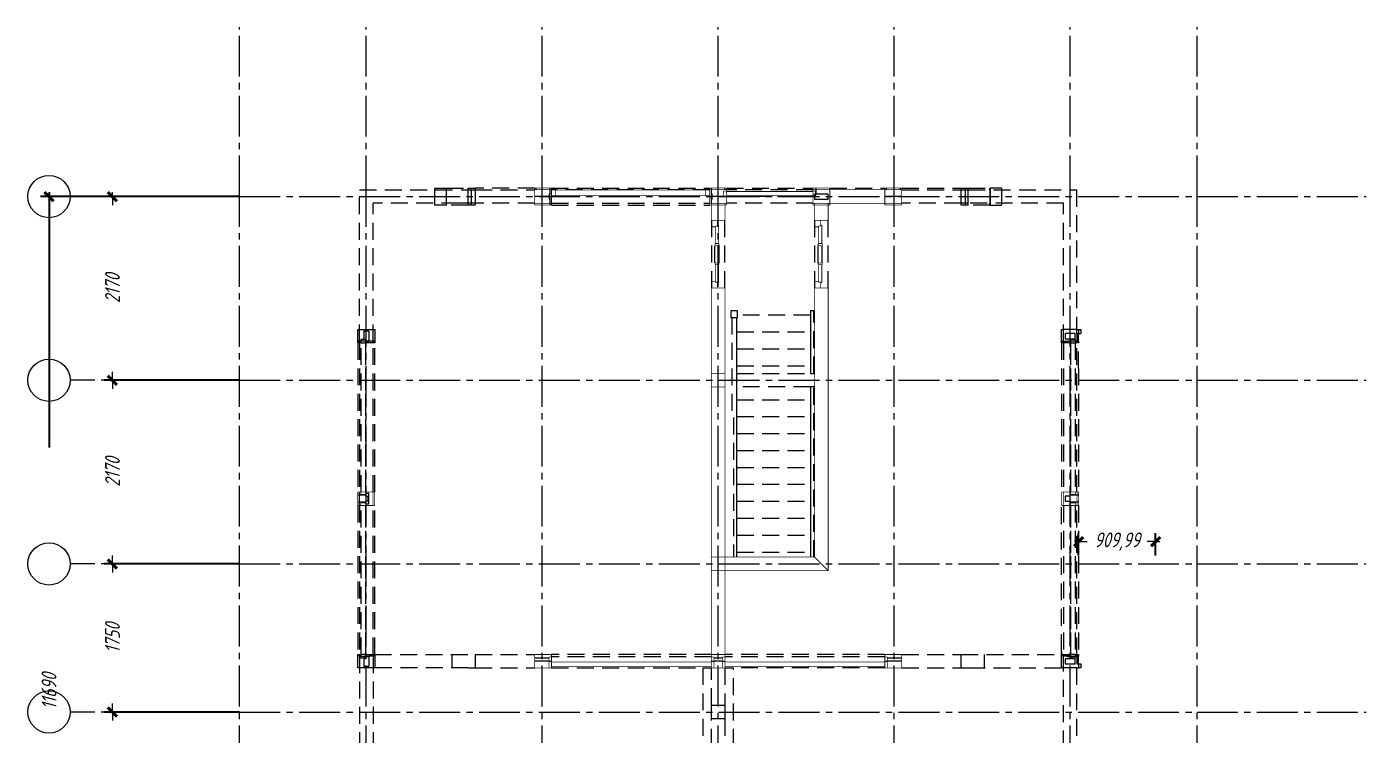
# Model space of a CAD drawing. Header units: millimetres. Extents: x 0 to 5040, y 0 to 770.
# Drawn here: x 3089.9 to 3406.6, y 602.6 to 769.7 of the extents above; entities that cross this region are included whole.
import ezdxf

# ---------------------------------------------------------------- set-up
doc = ezdxf.new("R2010")
doc.units = ezdxf.units.MM
for name, pattern in [('K5LT_AXLED', [14.165, 9.665, -1.5, 1.5, -1.5]), ('K5LT_BASIC', [0]), ('K5LT_DASHED', [6, 4, -2]), ('K5LT_THIN', [0])]:
    doc.linetypes.add(name, pattern=pattern)
doc.layers.add('Системный слой', color=7, linetype='Continuous')
doc.styles.add('KDIMTEXTSTYLE', font='GOST_AU.SHX', dxfattribs={"width": 0.96, "oblique": 15, "height": 5})
doc.styles.add('KTEXTSTYLE', font='GOST_AU.SHX', dxfattribs={"width": 0.96, "height": 5})
doc.dimstyles.new('KDIMSTYLE (0.02)', dxfattribs={"dimtxt": 5, "dimasz": 1, "dimexe": 2, "dimexo": 0, "dimgap": 1, "dimtad": 1, "dimlfac": 50, "dimtxsty": 'KDIMTEXTSTYLE', "dimsah": 1, "dimcen": 0, "dimdle": 1, "dimadec": 0, "dimazin": 0, "dimtfac": 0.667, "dimtmove": 0, "dimatfit": 3, "dimfxl": 0, "dimtvp": 1, "dimtolj": 1, "dimtzin": 0, "dimarcsym": 0})

# ---------------------------------------------------------------- blocks, each defined once
blk = doc.blocks.new('U35')
at = {"layer": 'Системный слой', "color": 30, "linetype": 'K5LT_AXLED', "lineweight": 18}
for p, q in [((3120.18, 607.83), (3100.18, 607.83)), ((3140.18, 607.83), (3120.18, 607.83)), ((3140.18, 607.83), (3366.58, 607.83)), ((3366.58, 607.83), (3406.58, 607.83))]:
    blk.add_line(p, q, dxfattribs=at)
at = {"layer": 'Системный слой', "color": 7, "linetype": 'K5LT_THIN', "lineweight": 18}
blk.add_arc((3095.18, 607.83), 5, 0, 360, dxfattribs=at)
blk = doc.blocks.new('U36')
at = {"layer": 'Системный слой', "color": 30, "linetype": 'K5LT_AXLED', "lineweight": 18}
for p, q in [((3120.18, 642.83), (3100.18, 642.83)), ((3140.18, 642.83), (3120.18, 642.83)), ((3140.18, 642.83), (3366.58, 642.83)), ((3366.58, 642.83), (3406.58, 642.83))]:
    blk.add_line(p, q, dxfattribs=at)
at = {"layer": 'Системный слой', "color": 7, "linetype": 'K5LT_THIN', "lineweight": 18}
blk.add_arc((3095.18, 642.83), 5, 0, 360, dxfattribs=at)
blk = doc.blocks.new('U37')
at = {"layer": 'Системный слой', "color": 30, "linetype": 'K5LT_AXLED', "lineweight": 18}
for p, q in [((3120.18, 686.23), (3100.18, 686.23)), ((3140.18, 686.23), (3120.18, 686.23)), ((3140.18, 686.23), (3366.58, 686.23)), ((3366.58, 686.23), (3406.58, 686.23))]:
    blk.add_line(p, q, dxfattribs=at)
at = {"layer": 'Системный слой', "color": 7, "linetype": 'K5LT_THIN', "lineweight": 18}
blk.add_arc((3095.18, 686.23), 5, 0, 360, dxfattribs=at)
blk = doc.blocks.new('U38')
at = {"layer": 'Системный слой', "color": 30, "linetype": 'K5LT_AXLED', "lineweight": 18}
for p, q in [((3120.18, 729.63), (3100.18, 729.63)), ((3140.18, 729.63), (3120.18, 729.63)), ((3140.18, 729.63), (3366.58, 729.63)), ((3366.58, 729.63), (3406.58, 729.63))]:
    blk.add_line(p, q, dxfattribs=at)
at = {"layer": 'Системный слой', "color": 7, "linetype": 'K5LT_THIN', "lineweight": 18}
blk.add_arc((3095.18, 729.63), 5, 0, 360, dxfattribs=at)
blk = doc.blocks.new('U39')
at = {"layer": 'Системный слой', "color": 30, "linetype": 'K5LT_AXLED', "lineweight": 18}
for p, q in [((3140.18, 729.63), (3140.18, 769.63)), ((3140.18, 495.83), (3140.18, 729.63))]:
    blk.add_line(p, q, dxfattribs=at)
blk = doc.blocks.new('U40')
at = {"layer": 'Системный слой', "color": 30, "linetype": 'K5LT_AXLED', "lineweight": 18}
for p, q in [((3170.18, 729.63), (3170.18, 769.63)), ((3170.18, 495.83), (3170.18, 729.63))]:
    blk.add_line(p, q, dxfattribs=at)
blk = doc.blocks.new('U41')
at = {"layer": 'Системный слой', "color": 30, "linetype": 'K5LT_AXLED', "lineweight": 18}
for p, q in [((3211.78, 729.63), (3211.78, 769.63)), ((3211.78, 495.83), (3211.78, 729.63))]:
    blk.add_line(p, q, dxfattribs=at)
blk = doc.blocks.new('U42')
at = {"layer": 'Системный слой', "color": 30, "linetype": 'K5LT_AXLED', "lineweight": 18}
for p, q in [((3253.38, 729.63), (3253.38, 769.63)), ((3253.38, 495.83), (3253.38, 729.63))]:
    blk.add_line(p, q, dxfattribs=at)
blk = doc.blocks.new('U43')
at = {"layer": 'Системный слой', "color": 30, "linetype": 'K5LT_AXLED', "lineweight": 18}
for p, q in [((3294.98, 729.63), (3294.98, 769.63)), ((3294.98, 495.83), (3294.98, 729.63))]:
    blk.add_line(p, q, dxfattribs=at)
blk = doc.blocks.new('U44')
at = {"layer": 'Системный слой', "color": 30, "linetype": 'K5LT_AXLED', "lineweight": 18}
for p, q in [((3336.58, 729.63), (3336.58, 769.63)), ((3336.58, 495.83), (3336.58, 729.63))]:
    blk.add_line(p, q, dxfattribs=at)
blk = doc.blocks.new('U45')
at = {"layer": 'Системный слой', "color": 30, "linetype": 'K5LT_AXLED', "lineweight": 18}
for p, q in [((3366.58, 729.63), (3366.58, 769.63)), ((3366.58, 495.83), (3366.58, 729.63))]:
    blk.add_line(p, q, dxfattribs=at)
blk = doc.blocks.new('U31')
at = {"layer": 'Системный слой'}
for name in ['U39', 'U40', 'U41', 'U42', 'U43', 'U44', 'U45', 'U38', 'U37', 'U36', 'U35']:
    blk.add_blockref(name, (0, 0), dxfattribs=at)
blk = doc.blocks.new('U47')
at = {"layer": 'Системный слой', "color": 7, "linetype": 'K5LT_DASHED', "lineweight": 18}
for p, q in [((3186.39, 731.63), (3189.11, 731.63)), ((3186.39, 727.63), (3186.39, 731.63)), ((3189.11, 731.63), (3189.13, 731.63)), ((3189.11, 731.23), (3189.11, 731.63)), ((3189.13, 731.63), (3194.26, 731.63)), ((3189.13, 731.23), (3189.13, 731.63)), ((3194.26, 731.63), (3194.94, 731.63)), ((3194.26, 731.23), (3194.26, 731.63)), ((3194.94, 731.63), (3195.95, 731.63)), ((3194.94, 731.63), (3194.94, 731.23)), ((3209.98, 731.63), (3195.95, 731.63)), ((3195.95, 731.63), (3195.95, 731.23)), ((3210.38, 731.23), (3210.38, 731.63)), ((3213.58, 731.63), (3213.58, 731.23)), ((3213.98, 731.63), (3251.38, 731.63)), ((3251.78, 731.23), (3251.78, 731.63)), ((3254.98, 731.63), (3254.98, 731.23)), ((3255.38, 731.63), (3275.78, 731.63)), ((3276.58, 731.23), (3276.58, 731.63)), ((3279.78, 731.63), (3292.78, 731.63)), ((3293.18, 731.23), (3293.18, 731.63)), ((3296.38, 731.63), (3296.38, 731.23)), ((3296.78, 731.63), (3310.81, 731.63)), ((3310.81, 731.63), (3311.82, 731.63)), ((3310.81, 731.23), (3310.81, 731.63)), ((3311.82, 731.63), (3312.5, 731.63)), ((3311.82, 731.23), (3311.82, 731.63)), ((3312.5, 731.63), (3317.63, 731.63)), ((3312.5, 731.23), (3312.5, 731.63)), ((3317.63, 731.23), (3317.63, 731.63)), ((3317.63, 731.63), (3317.65, 731.63)), ((3320.37, 731.63), (3317.65, 731.63)), ((3317.65, 731.63), (3317.65, 731.23)), ((3320.37, 731.63), (3320.37, 727.63)), ((3168.58, 731.23), (3194.26, 731.23)), ((3168.58, 695.43), (3168.58, 731.23)), ((3189.11, 731.23), (3189.13, 731.23)), ((3189.11, 728.03), (3189.11, 731.23)), ((3189.13, 728.03), (3189.13, 731.23)), ((3194.26, 731.23), (3194.94, 731.23)), ((3194.26, 728.03), (3194.26, 731.23)), ((3194.94, 731.23), (3195.95, 731.23)), ((3194.94, 731.23), (3194.94, 728.03)), ((3195.95, 731.23), (3195.95, 728.03)), ((3195.95, 731.23), (3209.98, 731.23)), ((3213.44, 729.63), (3209.98, 729.63)), ((3213.58, 730.23), (3213.44, 730.23)), ((3213.44, 730.23), (3213.44, 729.63)), ((3213.44, 729.63), (3213.44, 729.03)), ((3213.44, 729.03), (3213.58, 729.03)), ((3213.58, 731.23), (3213.58, 730.23)), ((3213.58, 729.03), (3213.58, 730.23)), ((3213.58, 729.03), (3213.58, 728.03)), ((3251.38, 731.23), (3213.98, 731.23)), ((3251.78, 730.23), (3251.78, 731.23)), ((3251.92, 730.23), (3251.78, 730.23)), ((3251.78, 729.03), (3251.78, 730.23)), ((3251.78, 729.03), (3251.92, 729.03)), ((3251.78, 728.03), (3251.78, 729.03)), ((3251.92, 729.63), (3251.92, 730.23)), ((3255.38, 729.63), (3251.92, 729.63)), ((3251.92, 729.03), (3251.92, 729.63)), ((3275.78, 731.23), (3255.38, 731.23)), ((3255.38, 729.73), (3275.78, 729.73)), ((3276.18, 729.73), (3276.18, 730.23)), ((3276.38, 730.23), (3276.18, 730.23)), ((3276.18, 729.73), (3276.18, 729.03)), ((3276.18, 729.03), (3279.38, 729.03)), ((3276.38, 730.23), (3276.58, 730.23)), ((3276.58, 730.23), (3276.58, 731.23)), ((3279.38, 730.23), (3276.58, 730.23)), ((3279.38, 729.03), (3279.38, 730.23)), ((3296.78, 729.63), (3292.78, 729.63)), ((3296.78, 731.23), (3310.81, 731.23)), ((3310.81, 728.03), (3310.81, 731.23)), ((3310.81, 731.23), (3311.82, 731.23)), ((3311.82, 731.23), (3312.5, 731.23)), ((3311.82, 728.03), (3311.82, 731.23)), ((3312.5, 731.23), (3338.18, 731.23)), ((3312.5, 728.03), (3312.5, 731.23)), ((3317.65, 731.23), (3317.63, 731.23)), ((3317.63, 731.23), (3317.63, 728.03)), ((3317.65, 731.23), (3317.65, 728.03)), ((3338.18, 697.23), (3338.18, 731.23)), ((3171.78, 695.43), (3171.78, 728.03)), ((3209.98, 728.03), (3171.78, 728.03)), ((3189.11, 727.63), (3186.39, 727.63)), ((3189.13, 728.03), (3189.11, 728.03)), ((3189.11, 727.63), (3189.11, 728.03)), ((3189.13, 727.63), (3189.11, 727.63)), ((3194.26, 728.03), (3189.13, 728.03)), ((3189.13, 727.63), (3189.13, 728.03)), ((3194.26, 727.63), (3189.13, 727.63)), ((3194.94, 728.03), (3194.26, 728.03)), ((3194.26, 727.63), (3194.26, 728.03)), ((3194.94, 727.63), (3194.26, 727.63)), ((3195.95, 728.03), (3194.94, 728.03)), ((3194.94, 728.03), (3194.94, 727.63)), ((3195.95, 727.63), (3194.94, 727.63)), ((3195.95, 728.03), (3195.95, 727.63)), ((3213.58, 728.03), (3213.58, 727.63)), ((3213.98, 728.03), (3251.38, 728.03)), ((3213.98, 727.63), (3251.38, 727.63)), ((3275.78, 728.03), (3255.38, 728.03)), ((3310.81, 728.03), (3296.78, 728.03)), ((3310.81, 727.63), (3310.81, 728.03)), ((3311.82, 728.03), (3310.81, 728.03)), ((3311.82, 727.63), (3310.81, 727.63)), ((3312.5, 728.03), (3311.82, 728.03)), ((3311.82, 727.63), (3311.82, 728.03)), ((3312.5, 727.63), (3311.82, 727.63)), ((3334.98, 728.03), (3312.5, 728.03)), ((3312.5, 727.63), (3312.5, 728.03)), ((3317.63, 727.63), (3312.5, 727.63)), ((3317.63, 728.03), (3317.65, 728.03)), ((3317.63, 727.63), (3317.63, 728.03)), ((3317.65, 727.63), (3317.63, 727.63)), ((3317.65, 728.03), (3317.65, 727.63)), ((3317.65, 727.63), (3320.37, 727.63)), ((3334.98, 695.43), (3334.98, 728.03)), ((3251.78, 724.03), (3251.78, 708.03)), ((3254.98, 708.03), (3254.98, 724.03)), ((3276.18, 724.03), (3276.18, 708.03)), ((3279.38, 708.03), (3279.38, 724.03)), ((3252.62, 713.93), (3252.62, 718.13)), ((3253.58, 713.93), (3253.58, 718.13)), ((3277.02, 713.93), (3277.02, 718.13)), ((3277.98, 713.93), (3277.98, 718.13)), ((3257.98, 702.63), (3256.38, 702.63)), ((3256.38, 702.63), (3256.38, 701.03)), ((3256.38, 701.03), (3256.58, 701.03)), ((3256.58, 701.03), (3256.58, 677.4)), ((3256.58, 701.03), (3257.78, 701.03)), ((3257.78, 701.03), (3257.98, 701.03)), ((3257.78, 697.63), (3257.78, 701.03)), ((3257.98, 701.63), (3257.98, 702.63)), ((3275.18, 701.63), (3257.98, 701.63)), ((3257.98, 701.03), (3257.98, 701.63)), ((3275.98, 702.63), (3275.18, 702.63)), ((3275.18, 702.63), (3275.18, 701.63)), ((3275.18, 701.63), (3275.18, 697.63)), ((3275.98, 701.63), (3275.98, 702.63)), ((3275.98, 701.63), (3276.18, 701.63)), ((3275.98, 687.83), (3275.98, 701.63)), ((3168.18, 698.23), (3168.58, 698.23)), ((3168.18, 695.43), (3168.18, 698.23)), ((3168.58, 698.23), (3171.78, 698.23)), ((3169.58, 697.83), (3169.58, 695.83)), ((3170.78, 697.83), (3169.58, 697.83)), ((3170.78, 697.83), (3170.78, 695.57)), ((3171.78, 698.23), (3172.18, 698.23)), ((3172.18, 698.23), (3172.18, 695.43)), ((3257.78, 697.63), (3275.18, 697.63)), ((3257.78, 693.63), (3257.78, 697.63)), ((3275.18, 697.63), (3275.18, 693.63)), ((3334.58, 695.43), (3334.58, 698.23)), ((3334.58, 698.23), (3334.98, 698.23)), ((3338.18, 698.23), (3334.98, 698.23)), ((3335.38, 697.23), (3335.38, 696.03)), ((3337.78, 697.23), (3335.38, 697.23)), ((3337.78, 696.03), (3337.78, 697.23)), ((3338.18, 698.23), (3338.18, 698.23)), ((3338.18, 698.23), (3338.58, 698.23)), ((3338.18, 697.23), (3338.58, 697.23)), ((3338.18, 697.23), (3338.18, 695.43)), ((3338.58, 698.23), (3339.12, 698.23)), ((3338.58, 698.23), (3338.58, 697.23)), ((3338.58, 697.23), (3339.12, 697.23)), ((3338.58, 695.43), (3338.58, 697.23)), ((3339.12, 698.23), (3339.12, 697.23)), ((3168.18, 695.43), (3168.58, 695.43)), ((3168.18, 695.03), (3168.18, 695.43)), ((3168.18, 695.03), (3168.18, 659.83)), ((3168.58, 695.03), (3168.18, 695.03)), ((3168.88, 695.43), (3168.58, 695.43)), ((3168.58, 695.03), (3168.58, 695.43)), ((3168.58, 695.03), (3168.58, 659.83)), ((3168.88, 695.03), (3168.58, 695.03)), ((3168.88, 695.83), (3168.88, 695.43)), ((3169.58, 695.83), (3168.88, 695.83)), ((3169.58, 695.43), (3168.88, 695.43)), ((3168.88, 695.43), (3168.88, 695.03)), ((3168.98, 695.03), (3168.88, 695.03)), ((3168.98, 659.83), (3168.98, 695.03)), ((3168.98, 695.03), (3169.98, 695.03)), ((3170.08, 695.83), (3169.58, 695.83)), ((3169.58, 695.57), (3169.58, 695.43)), ((3169.58, 695.57), (3170.08, 695.57)), ((3170.08, 695.43), (3169.58, 695.43)), ((3169.98, 695.03), (3169.98, 659.83)), ((3170.08, 695.03), (3169.98, 695.03)), ((3170.08, 695.57), (3170.08, 695.83)), ((3170.08, 695.57), (3170.78, 695.57)), ((3170.08, 695.43), (3170.08, 695.57)), ((3170.08, 695.43), (3170.78, 695.43)), ((3170.08, 695.03), (3170.08, 695.43)), ((3170.08, 659.83), (3170.08, 695.03)), ((3171.78, 695.03), (3170.08, 695.03)), ((3170.78, 695.57), (3170.78, 695.43)), ((3171.78, 695.43), (3170.78, 695.43)), ((3171.78, 695.43), (3172.18, 695.43)), ((3171.78, 695.03), (3171.78, 695.43)), ((3171.78, 659.83), (3171.78, 695.03)), ((3172.18, 695.03), (3171.78, 695.03)), ((3172.18, 695.43), (3172.18, 695.03)), ((3172.18, 659.83), (3172.18, 695.03)), ((3257.78, 693.63), (3275.18, 693.63)), ((3257.78, 689.63), (3257.78, 693.63)), ((3275.18, 693.63), (3275.18, 689.63)), ((3334.58, 695.43), (3334.98, 695.43)), ((3334.58, 695.03), (3334.58, 695.43)), ((3334.58, 695.03), (3334.58, 659.83)), ((3334.98, 695.03), (3334.58, 695.03)), ((3334.98, 695.43), (3335.98, 695.43)), ((3334.98, 695.03), (3334.98, 695.43)), ((3334.98, 695.03), (3334.98, 659.83)), ((3336.68, 695.03), (3334.98, 695.03)), ((3335.38, 696.03), (3337.78, 696.03)), ((3335.98, 695.57), (3336.68, 695.57)), ((3335.98, 695.43), (3335.98, 695.57)), ((3336.68, 695.43), (3335.98, 695.43)), ((3337.88, 695.83), (3336.68, 695.83)), ((3336.68, 695.83), (3336.68, 695.57)), ((3336.68, 695.57), (3337.18, 695.57)), ((3336.68, 695.57), (3336.68, 695.43)), ((3337.18, 695.43), (3336.68, 695.43)), ((3336.68, 695.43), (3336.68, 695.03)), ((3336.68, 695.03), (3336.68, 659.83)), ((3336.78, 695.03), (3336.68, 695.03)), ((3336.78, 659.83), (3336.78, 695.03)), ((3336.78, 695.03), (3337.78, 695.03)), ((3337.18, 695.57), (3337.18, 695.43)), ((3337.88, 695.43), (3337.18, 695.43)), ((3337.78, 695.03), (3337.78, 659.83)), ((3337.88, 695.03), (3337.78, 695.03)), ((3337.88, 695.43), (3337.88, 695.83)), ((3337.88, 695.43), (3338.18, 695.43)), ((3337.88, 695.03), (3337.88, 695.43)), ((3338.18, 695.03), (3337.88, 695.03)), ((3338.18, 695.43), (3338.58, 695.43)), ((3338.18, 695.43), (3338.18, 695.03)), ((3338.18, 659.83), (3338.18, 695.03)), ((3338.58, 695.03), (3338.18, 695.03)), ((3338.58, 695.43), (3338.58, 695.03)), ((3338.58, 689.03), (3338.58, 695.03)), ((3257.78, 689.63), (3275.18, 689.63)), ((3257.78, 687.83), (3257.78, 689.63)), ((3257.78, 687.83), (3275.18, 687.83)), ((3257.78, 684.63), (3257.78, 687.83)), ((3275.18, 689.63), (3275.18, 687.83)), ((3275.18, 687.83), (3275.98, 687.83)), ((3275.98, 687.83), (3276.18, 687.83)), ((3338.58, 689.03), (3338.58, 659.83)), ((3275.18, 684.63), (3257.78, 684.63)), ((3257.78, 681.63), (3257.78, 684.63)), ((3275.98, 684.63), (3275.18, 684.63)), ((3275.18, 684.63), (3275.18, 681.63)), ((3275.98, 644.43), (3275.98, 684.63)), ((3276.18, 684.63), (3275.98, 684.63)), ((3257.78, 681.63), (3275.18, 681.63)), ((3257.78, 677.63), (3257.78, 681.63)), ((3275.18, 681.63), (3275.18, 677.63)), ((3256.98, 677.4), (3256.98, 644.43)), ((3257.78, 677.63), (3275.18, 677.63)), ((3257.78, 673.63), (3257.78, 677.63)), ((3275.18, 677.63), (3275.18, 673.63)), ((3257.78, 673.63), (3275.18, 673.63)), ((3257.78, 669.63), (3257.78, 673.63)), ((3275.18, 673.63), (3275.18, 669.63)), ((3257.78, 669.63), (3275.18, 669.63)), ((3257.78, 665.63), (3257.78, 669.63)), ((3275.18, 669.63), (3275.18, 665.63)), ((3257.78, 665.63), (3275.18, 665.63)), ((3257.78, 661.63), (3257.78, 665.63)), ((3275.18, 665.63), (3275.18, 661.63)), ((3168.58, 659.03), (3168.18, 659.03)), ((3170.08, 659.03), (3168.58, 659.03)), ((3170.08, 659.03), (3170.08, 659.23)), ((3170.18, 659.43), (3170.18, 659.83)), ((3170.78, 659.43), (3170.18, 659.43)), ((3170.18, 658.83), (3170.18, 659.43)), ((3170.18, 658.83), (3170.58, 658.83)), ((3170.18, 657.63), (3170.18, 658.83)), ((3170.58, 658.83), (3170.58, 657.63)), ((3170.78, 657.03), (3170.78, 659.43)), ((3257.78, 661.63), (3275.18, 661.63)), ((3257.78, 657.63), (3257.78, 661.63)), ((3275.18, 661.63), (3275.18, 657.63)), ((3335.38, 658.83), (3335.38, 657.63)), ((3336.58, 658.83), (3335.38, 658.83)), ((3336.58, 658.83), (3336.58, 659.83)), ((3336.58, 657.63), (3336.58, 658.83)), ((3336.68, 659.23), (3336.68, 659.03)), ((3338.18, 659.03), (3336.68, 659.03)), ((3338.58, 659.03), (3338.18, 659.03)), ((3168.58, 657.43), (3168.18, 657.43)), ((3168.18, 656.63), (3168.18, 621.43)), ((3170.08, 657.43), (3168.58, 657.43)), ((3168.58, 656.63), (3168.58, 621.43)), ((3168.98, 621.43), (3168.98, 656.63)), ((3169.98, 656.63), (3169.98, 621.43)), ((3170.08, 657.23), (3170.08, 657.43)), ((3170.08, 621.43), (3170.08, 656.63)), ((3170.58, 657.63), (3170.18, 657.63)), ((3170.18, 657.03), (3170.18, 657.63)), ((3170.18, 657.03), (3170.78, 657.03)), ((3170.18, 656.63), (3170.18, 657.03)), ((3171.78, 621.43), (3171.78, 656.63)), ((3172.18, 621.43), (3172.18, 656.63)), ((3257.78, 657.63), (3275.18, 657.63)), ((3257.78, 653.63), (3257.78, 657.63)), ((3275.18, 657.63), (3275.18, 653.63)), ((3334.58, 622.23), (3334.58, 656.63)), ((3334.98, 656.63), (3334.98, 621.43)), ((3335.38, 657.63), (3336.58, 657.63)), ((3336.58, 656.63), (3336.58, 657.63)), ((3338.18, 657.43), (3336.68, 657.43)), ((3336.68, 657.43), (3336.68, 657.23)), ((3336.68, 656.63), (3336.68, 621.43)), ((3336.78, 621.43), (3336.78, 656.63)), ((3337.78, 656.63), (3337.78, 621.43)), ((3338.58, 657.43), (3338.18, 657.43)), ((3338.18, 621.43), (3338.18, 656.63)), ((3338.58, 656.63), (3338.58, 621.43)), ((3257.78, 653.63), (3275.18, 653.63)), ((3257.78, 649.63), (3257.78, 653.63)), ((3275.18, 653.63), (3275.18, 649.63)), ((3257.78, 649.63), (3275.18, 649.63)), ((3257.78, 645.63), (3257.78, 649.63)), ((3275.18, 649.63), (3275.18, 645.63)), ((3257.78, 645.63), (3275.18, 645.63)), ((3257.78, 644.43), (3257.78, 645.63)), ((3275.18, 645.63), (3275.18, 644.43)), ((3168.18, 621.03), (3168.18, 621.43)), ((3168.18, 621.43), (3168.58, 621.43)), ((3168.58, 621.03), (3168.18, 621.03)), ((3168.18, 618.23), (3168.18, 621.03)), ((3168.58, 621.43), (3168.88, 621.43)), ((3168.58, 621.03), (3168.58, 621.43)), ((3168.88, 621.03), (3168.58, 621.03)), ((3168.58, 621.03), (3168.58, 536.23)), ((3168.88, 621.43), (3168.88, 621.03)), ((3168.88, 621.43), (3168.98, 621.43)), ((3168.88, 621.03), (3169.58, 621.03)), ((3168.88, 621.03), (3168.88, 620.63)), ((3169.98, 621.43), (3168.98, 621.43)), ((3169.58, 620.89), (3169.58, 621.03)), ((3169.58, 621.03), (3170.08, 621.03)), ((3170.08, 620.89), (3169.58, 620.89)), ((3169.98, 621.43), (3170.08, 621.43)), ((3170.08, 621.43), (3171.78, 621.43)), ((3170.08, 621.03), (3170.08, 621.43)), ((3170.08, 621.03), (3170.78, 621.03)), ((3170.08, 620.89), (3170.08, 621.03)), ((3170.78, 620.89), (3170.08, 620.89)), ((3170.08, 620.63), (3170.08, 620.89)), ((3170.78, 621.03), (3170.78, 620.89)), ((3171.78, 621.03), (3170.78, 621.03)), ((3170.78, 620.89), (3170.78, 618.63)), ((3171.78, 621.43), (3171.78, 621.03)), ((3171.78, 621.43), (3172.18, 621.43)), ((3172.18, 621.03), (3171.78, 621.03)), ((3171.78, 621.03), (3171.78, 539.43)), ((3172.18, 621.43), (3195.95, 621.43)), ((3172.18, 621.43), (3172.18, 621.03)), ((3172.18, 621.03), (3172.18, 618.23)), ((3190.48, 618.23), (3190.48, 621.43)), ((3195.95, 621.43), (3195.95, 618.23)), ((3195.95, 621.43), (3209.98, 621.43)), ((3251.78, 621.43), (3213.98, 621.43)), ((3251.78, 620.83), (3213.98, 620.83)), ((3292.78, 621.43), (3254.98, 621.43)), ((3292.78, 620.83), (3254.98, 620.83)), ((3296.78, 621.43), (3310.81, 621.43)), ((3310.81, 618.23), (3310.81, 621.43)), ((3310.81, 621.43), (3335.38, 621.43)), ((3316.28, 621.43), (3316.28, 618.23)), ((3334.58, 622.23), (3334.58, 621.43)), ((3334.58, 622.23), (3334.58, 622.23)), ((3334.58, 621.43), (3334.58, 622.23)), ((3334.58, 621.03), (3334.58, 621.43)), ((3334.58, 618.23), (3334.58, 621.43)), ((3334.58, 621.43), (3334.98, 621.43)), ((3334.58, 621.43), (3334.58, 621.43)), ((3334.58, 618.23), (3334.58, 621.03)), ((3334.98, 621.03), (3334.58, 621.03)), ((3334.98, 621.03), (3334.98, 621.43)), ((3334.98, 621.43), (3336.68, 621.43)), ((3335.98, 621.03), (3334.98, 621.03)), ((3334.98, 539.43), (3334.98, 621.03)), ((3335.98, 620.89), (3335.98, 621.03)), ((3336.68, 621.03), (3335.98, 621.03)), ((3336.68, 620.89), (3335.98, 620.89)), ((3336.68, 621.43), (3336.68, 621.03)), ((3336.68, 621.43), (3336.78, 621.43)), ((3336.68, 621.03), (3337.18, 621.03)), ((3336.68, 621.03), (3336.68, 620.89)), ((3337.18, 620.89), (3336.68, 620.89)), ((3336.68, 620.89), (3336.68, 620.63)), ((3337.78, 621.43), (3336.78, 621.43)), ((3337.18, 621.03), (3337.88, 621.03)), ((3337.18, 621.03), (3337.18, 620.89)), ((3337.78, 621.43), (3337.88, 621.43)), ((3337.88, 621.03), (3337.88, 621.43)), ((3337.88, 621.43), (3338.18, 621.43)), ((3338.18, 621.03), (3337.88, 621.03)), ((3337.88, 620.63), (3337.88, 621.03)), ((3338.18, 621.43), (3338.58, 621.43)), ((3338.18, 621.43), (3338.18, 621.03)), ((3338.58, 621.03), (3338.18, 621.03)), ((3338.18, 621.03), (3338.18, 619.23)), ((3338.58, 621.43), (3338.58, 621.03)), ((3338.58, 619.23), (3338.58, 621.03)), ((3168.58, 618.23), (3168.18, 618.23)), ((3171.78, 618.23), (3168.58, 618.23)), ((3168.88, 620.63), (3169.58, 620.63)), ((3169.58, 620.63), (3169.58, 618.63)), ((3169.58, 620.63), (3170.08, 620.63)), ((3169.58, 618.63), (3170.78, 618.63)), ((3172.18, 618.23), (3171.78, 618.23)), ((3194.26, 618.23), (3172.18, 618.23)), ((3194.26, 618.23), (3194.94, 618.23)), ((3194.94, 618.23), (3195.95, 618.23)), ((3195.95, 618.23), (3209.98, 618.23)), ((3209.98, 620.63), (3213.38, 620.63)), ((3213.38, 619.83), (3209.98, 619.83)), ((3213.38, 619.83), (3213.98, 619.83)), ((3213.98, 618.23), (3249.78, 618.23)), ((3249.78, 618.23), (3249.78, 539.83)), ((3249.78, 618.23), (3251.78, 618.23)), ((3251.78, 619.83), (3252.38, 619.83)), ((3251.78, 609.43), (3251.78, 618.23)), ((3252.38, 620.63), (3254.38, 620.63)), ((3254.38, 619.83), (3252.38, 619.83)), ((3254.38, 619.83), (3254.98, 619.83)), ((3254.98, 618.23), (3256.98, 618.23)), ((3254.98, 618.23), (3254.98, 609.43)), ((3256.98, 539.83), (3256.98, 618.23)), ((3292.78, 618.23), (3256.98, 618.23)), ((3292.78, 619.83), (3293.38, 619.83)), ((3293.38, 620.63), (3296.78, 620.63)), ((3296.78, 619.83), (3293.38, 619.83)), ((3296.78, 618.23), (3310.81, 618.23)), ((3310.81, 618.23), (3311.82, 618.23)), ((3311.82, 618.23), (3312.5, 618.23)), ((3312.5, 618.23), (3334.58, 618.23)), ((3334.98, 618.23), (3334.58, 618.23)), ((3338.18, 618.23), (3334.98, 618.23)), ((3335.38, 620.43), (3335.38, 619.23)), ((3337.78, 620.43), (3335.38, 620.43)), ((3335.38, 619.23), (3337.78, 619.23)), ((3336.68, 620.63), (3337.88, 620.63)), ((3337.78, 619.23), (3337.78, 620.43)), ((3338.18, 619.23), (3338.58, 619.23)), ((3338.18, 536.23), (3338.18, 619.23)), ((3338.18, 618.23), (3338.58, 618.23)), ((3338.58, 619.23), (3339.12, 619.23)), ((3338.58, 619.23), (3338.58, 618.23)), ((3339.12, 618.23), (3338.58, 618.23)), ((3339.12, 619.23), (3339.12, 618.23)), ((3251.78, 609.43), (3254.98, 609.43)), ((3251.78, 606.23), (3251.78, 609.43)), ((3254.98, 609.43), (3254.98, 606.23)), ((3254.98, 606.23), (3251.78, 606.23)), ((3251.78, 539.83), (3251.78, 606.23)), ((3254.98, 606.23), (3254.98, 539.83))]:
    blk.add_line(p, q, dxfattribs=at)
at = {"layer": 'Системный слой', "color": 7, "linetype": 'K5LT_DASHED', "const_width": 0.18}
for points in [[(3210.38, 731.63), (3209.98, 731.63)], [(3209.98, 731.23), (3209.98, 731.63)], [(3213.58, 731.63), (3210.38, 731.63)], [(3213.98, 731.63), (3213.58, 731.63)], [(3213.98, 731.63), (3213.98, 731.23)], [(3251.78, 731.63), (3251.38, 731.63)], [(3251.38, 731.23), (3251.38, 731.63)], [(3254.98, 731.63), (3251.78, 731.63)], [(3255.38, 731.63), (3254.98, 731.63)], [(3255.38, 731.63), (3255.38, 731.23)], [(3275.78, 731.23), (3275.78, 731.63)], [(3275.78, 731.63), (3276.58, 731.63)], [(3276.58, 731.63), (3279.78, 731.63)], [(3279.78, 731.23), (3279.78, 731.63)], [(3293.18, 731.63), (3292.78, 731.63)], [(3292.78, 731.23), (3292.78, 731.63)], [(3296.38, 731.63), (3293.18, 731.63)], [(3296.78, 731.63), (3296.38, 731.63)], [(3296.78, 731.63), (3296.78, 731.23)], [(3209.98, 731.23), (3210.38, 731.23)], [(3209.98, 731.23), (3209.98, 729.63)], [(3209.98, 729.63), (3209.98, 728.03)], [(3210.38, 731.23), (3213.58, 731.23)], [(3213.58, 731.23), (3213.98, 731.23)], [(3213.98, 731.23), (3213.98, 731.19)], [(3213.98, 729.83), (3213.98, 731.19)], [(3213.98, 731.19), (3214.97, 731.19)], [(3214.97, 729.83), (3213.98, 729.83)], [(3213.98, 729.83), (3213.98, 728.03)], [(3214.97, 731.19), (3250.39, 731.19)], [(3214.97, 729.83), (3214.97, 731.19)], [(3250.39, 729.83), (3214.97, 729.83)], [(3250.39, 731.19), (3250.39, 729.83)], [(3250.39, 731.19), (3251.38, 731.19)], [(3251.38, 729.83), (3250.39, 729.83)], [(3251.38, 731.23), (3251.78, 731.23)], [(3251.38, 731.19), (3251.38, 731.23)], [(3251.38, 729.83), (3251.38, 731.19)], [(3251.38, 728.03), (3251.38, 729.83)], [(3251.78, 731.23), (3254.98, 731.23)], [(3255.38, 730.93), (3254.58, 730.93)], [(3254.58, 730.93), (3254.58, 729.73)], [(3254.58, 729.73), (3255.38, 729.73)], [(3254.98, 731.23), (3255.38, 731.23)], [(3255.38, 731.23), (3255.38, 730.93)], [(3255.38, 730.93), (3255.38, 730.83)], [(3255.38, 730.83), (3275.78, 730.83)], [(3255.38, 729.83), (3255.38, 730.83)], [(3275.78, 729.83), (3255.38, 729.83)], [(3255.38, 729.83), (3255.38, 729.73)], [(3255.38, 729.73), (3255.38, 729.63)], [(3255.38, 728.03), (3255.38, 729.63)], [(3275.78, 730.93), (3275.78, 731.23)], [(3275.78, 731.23), (3276.58, 731.23)], [(3276.38, 730.93), (3275.78, 730.93)], [(3275.78, 730.83), (3275.78, 730.93)], [(3275.78, 730.83), (3275.78, 729.83)], [(3275.78, 729.73), (3275.78, 729.83)], [(3276.18, 729.73), (3275.78, 729.73)], [(3275.78, 729.73), (3275.78, 728.03)], [(3276.18, 729.73), (3276.38, 729.73)], [(3276.38, 730.93), (3276.38, 730.23)], [(3276.38, 729.73), (3276.38, 730.23)], [(3276.58, 731.23), (3279.78, 731.23)], [(3279.78, 728.03), (3279.78, 731.23)], [(3279.78, 731.23), (3292.78, 731.23)], [(3292.78, 729.63), (3292.78, 731.23)], [(3292.78, 731.23), (3293.18, 731.23)], [(3292.78, 729.63), (3292.78, 728.03)], [(3293.18, 731.23), (3296.38, 731.23)], [(3296.38, 731.23), (3296.78, 731.23)], [(3296.78, 729.63), (3296.78, 731.23)], [(3296.78, 728.03), (3296.78, 729.63)], [(3209.98, 727.63), (3209.98, 728.03)], [(3213.58, 728.03), (3209.98, 728.03)], [(3213.58, 727.63), (3209.98, 727.63)], [(3213.98, 728.03), (3213.58, 728.03)], [(3213.58, 727.63), (3213.98, 727.63)], [(3213.98, 728.03), (3213.98, 727.63)], [(3251.78, 728.03), (3251.38, 728.03)], [(3251.38, 727.63), (3251.38, 728.03)], [(3251.38, 727.63), (3251.78, 727.63)], [(3251.78, 728.03), (3254.98, 728.03)], [(3251.78, 727.63), (3251.78, 728.03)], [(3251.78, 724.03), (3251.78, 727.63)], [(3254.98, 727.63), (3251.78, 727.63)], [(3254.98, 728.03), (3254.98, 727.63)], [(3255.38, 728.03), (3254.98, 728.03)], [(3254.98, 727.63), (3254.98, 724.03)], [(3255.38, 727.63), (3254.98, 727.63)], [(3255.38, 728.03), (3255.38, 727.63)], [(3275.78, 727.63), (3275.78, 728.03)], [(3276.18, 728.03), (3275.78, 728.03)], [(3276.18, 727.63), (3275.78, 727.63)], [(3276.18, 728.03), (3279.38, 728.03)], [(3276.18, 727.63), (3276.18, 728.03)], [(3276.18, 724.03), (3276.18, 727.63)], [(3279.38, 727.63), (3276.18, 727.63)], [(3279.38, 728.03), (3279.38, 727.63)], [(3279.78, 728.03), (3279.38, 728.03)], [(3279.38, 727.63), (3279.38, 724.03)], [(3279.78, 727.63), (3279.38, 727.63)], [(3279.78, 728.03), (3279.78, 727.63)], [(3292.78, 728.03), (3279.78, 728.03)], [(3292.78, 727.63), (3292.78, 728.03)], [(3296.78, 728.03), (3292.78, 728.03)], [(3296.78, 727.63), (3292.78, 727.63)], [(3296.78, 728.03), (3296.78, 727.63)], [(3251.82, 724.03), (3251.78, 724.03)], [(3251.82, 724.03), (3253.18, 724.03)], [(3251.82, 722.47), (3251.82, 724.03)], [(3252.72, 722.47), (3251.82, 722.47)], [(3253.18, 722.67), (3252.72, 722.67)], [(3252.72, 722.67), (3252.72, 722.47)], [(3252.72, 718.53), (3252.72, 722.47)], [(3253.18, 724.03), (3253.18, 722.87)], [(3254.98, 724.03), (3253.18, 724.03)], [(3253.18, 722.67), (3253.18, 722.87)], [(3253.18, 722.87), (3253.48, 722.87)], [(3253.48, 722.87), (3253.48, 718.53)], [(3276.22, 724.03), (3276.18, 724.03)], [(3276.22, 724.03), (3277.58, 724.03)], [(3276.22, 722.47), (3276.22, 724.03)], [(3277.12, 722.47), (3276.22, 722.47)], [(3277.58, 722.67), (3277.12, 722.67)], [(3277.12, 722.67), (3277.12, 722.47)], [(3277.12, 718.53), (3277.12, 722.47)], [(3277.58, 724.03), (3277.58, 722.87)], [(3279.38, 724.03), (3277.58, 724.03)], [(3277.58, 722.67), (3277.58, 722.87)], [(3277.58, 722.87), (3277.88, 722.87)], [(3277.88, 722.87), (3277.88, 718.53)], [(3252.6, 713.93), (3252.6, 718.13)], [(3252.6, 718.13), (3252.62, 718.13)], [(3252.62, 718.13), (3252.62, 718.53)], [(3252.62, 718.53), (3252.72, 718.53)], [(3253.58, 718.13), (3252.62, 718.13)], [(3253.48, 718.53), (3252.72, 718.53)], [(3253.48, 718.53), (3253.58, 718.53)], [(3253.58, 718.53), (3253.58, 718.13)], [(3253.58, 718.13), (3253.6, 718.13)], [(3253.6, 718.13), (3253.6, 713.93)], [(3277, 713.93), (3277, 718.13)], [(3277, 718.13), (3277.02, 718.13)], [(3277.02, 718.13), (3277.02, 718.53)], [(3277.02, 718.53), (3277.12, 718.53)], [(3277.98, 718.13), (3277.02, 718.13)], [(3277.88, 718.53), (3277.12, 718.53)], [(3277.88, 718.53), (3277.98, 718.53)], [(3277.98, 718.53), (3277.98, 718.13)], [(3277.98, 718.13), (3278, 718.13)], [(3278, 718.13), (3278, 713.93)], [(3252.62, 713.93), (3252.6, 713.93)], [(3252.62, 713.53), (3252.62, 713.93)], [(3252.62, 713.93), (3253.58, 713.93)], [(3252.72, 713.53), (3252.62, 713.53)], [(3252.72, 713.53), (3253.48, 713.53)], [(3252.72, 709.59), (3252.72, 713.53)], [(3253.48, 713.53), (3253.48, 709.19)], [(3253.58, 713.53), (3253.48, 713.53)], [(3253.58, 713.93), (3253.58, 713.53)], [(3253.6, 713.93), (3253.58, 713.93)], [(3277.02, 713.93), (3277, 713.93)], [(3277.02, 713.53), (3277.02, 713.93)], [(3277.02, 713.93), (3277.98, 713.93)], [(3277.12, 713.53), (3277.02, 713.53)], [(3277.12, 713.53), (3277.88, 713.53)], [(3277.12, 709.59), (3277.12, 713.53)], [(3277.88, 713.53), (3277.88, 709.19)], [(3277.98, 713.53), (3277.88, 713.53)], [(3277.98, 713.93), (3277.98, 713.53)], [(3278, 713.93), (3277.98, 713.93)], [(3251.82, 709.59), (3252.72, 709.59)], [(3251.82, 708.03), (3251.82, 709.59)], [(3252.72, 709.59), (3252.72, 709.39)], [(3252.72, 709.39), (3253.18, 709.39)], [(3253.18, 709.19), (3253.18, 709.39)], [(3276.22, 709.59), (3277.12, 709.59)], [(3276.22, 708.03), (3276.22, 709.59)], [(3277.12, 709.59), (3277.12, 709.39)], [(3277.12, 709.39), (3277.58, 709.39)], [(3277.58, 709.19), (3277.58, 709.39)], [(3251.78, 708.03), (3251.82, 708.03)], [(3251.78, 687.83), (3251.78, 708.03)], [(3253.18, 708.03), (3251.82, 708.03)], [(3253.48, 709.19), (3253.18, 709.19)], [(3253.18, 709.19), (3253.18, 708.03)], [(3253.18, 708.03), (3254.98, 708.03)], [(3254.98, 708.03), (3254.98, 687.83)], [(3276.18, 701.63), (3276.18, 708.03)], [(3276.18, 708.03), (3276.22, 708.03)], [(3277.58, 708.03), (3276.22, 708.03)], [(3277.88, 709.19), (3277.58, 709.19)], [(3277.58, 709.19), (3277.58, 708.03)], [(3277.58, 708.03), (3279.38, 708.03)], [(3279.38, 708.03), (3279.38, 641.23)], [(3276.18, 701.63), (3276.18, 687.83)], [(3251.78, 687.83), (3254.98, 687.83)], [(3251.78, 684.63), (3251.78, 687.83)], [(3254.98, 687.83), (3254.98, 684.63)], [(3276.18, 684.63), (3276.18, 687.83)], [(3254.98, 684.63), (3251.78, 684.63)], [(3251.78, 644.43), (3251.78, 684.63)], [(3254.98, 684.63), (3254.98, 644.43)], [(3276.18, 684.63), (3276.18, 644.43)], [(3168.18, 659.83), (3168.58, 659.83)], [(3168.18, 659.83), (3168.18, 659.03)], [(3168.18, 657.43), (3168.18, 659.03)], [(3168.58, 659.83), (3168.88, 659.83)], [(3168.58, 659.03), (3168.58, 659.83)], [(3168.58, 657.43), (3168.58, 659.03)], [(3168.88, 659.83), (3168.88, 659.23)], [(3168.88, 659.83), (3168.98, 659.83)], [(3168.88, 659.23), (3170.08, 659.23)], [(3169.98, 659.83), (3168.98, 659.83)], [(3169.98, 659.83), (3170.08, 659.83)], [(3170.08, 659.23), (3170.08, 659.83)], [(3170.18, 659.83), (3170.08, 659.83)], [(3170.18, 659.83), (3171.78, 659.83)], [(3171.78, 659.83), (3171.78, 656.63)], [(3171.78, 659.83), (3172.18, 659.83)], [(3172.18, 659.83), (3172.18, 656.63)], [(3334.58, 656.63), (3334.58, 659.83)], [(3334.58, 659.83), (3334.98, 659.83)], [(3334.98, 656.63), (3334.98, 659.83)], [(3336.58, 659.83), (3334.98, 659.83)], [(3336.68, 659.83), (3336.58, 659.83)], [(3336.68, 659.83), (3336.68, 659.23)], [(3336.68, 659.83), (3336.78, 659.83)], [(3336.68, 659.23), (3337.88, 659.23)], [(3337.78, 659.83), (3336.78, 659.83)], [(3337.78, 659.83), (3337.88, 659.83)], [(3337.88, 659.23), (3337.88, 659.83)], [(3337.88, 659.83), (3338.18, 659.83)], [(3338.18, 659.83), (3338.58, 659.83)], [(3338.18, 659.83), (3338.18, 659.03)], [(3338.18, 659.03), (3338.18, 657.43)], [(3338.58, 659.03), (3338.58, 659.83)], [(3338.58, 659.03), (3338.58, 657.43)], [(3168.18, 656.63), (3168.18, 657.43)], [(3168.58, 656.63), (3168.18, 656.63)], [(3168.58, 656.63), (3168.58, 657.43)], [(3168.88, 656.63), (3168.58, 656.63)], [(3168.88, 657.23), (3168.88, 656.63)], [(3170.08, 657.23), (3168.88, 657.23)], [(3168.98, 656.63), (3168.88, 656.63)], [(3168.98, 656.63), (3169.98, 656.63)], [(3170.08, 656.63), (3169.98, 656.63)], [(3170.08, 656.63), (3170.08, 657.23)], [(3170.08, 656.63), (3170.18, 656.63)], [(3170.18, 656.63), (3171.78, 656.63)], [(3172.18, 656.63), (3171.78, 656.63)], [(3334.98, 656.63), (3334.58, 656.63)], [(3336.58, 656.63), (3334.98, 656.63)], [(3336.58, 656.63), (3336.68, 656.63)], [(3336.68, 657.23), (3336.68, 656.63)], [(3337.88, 657.23), (3336.68, 657.23)], [(3336.78, 656.63), (3336.68, 656.63)], [(3336.78, 656.63), (3337.78, 656.63)], [(3337.88, 656.63), (3337.78, 656.63)], [(3337.88, 656.63), (3337.88, 657.23)], [(3338.18, 656.63), (3337.88, 656.63)], [(3338.18, 657.43), (3338.18, 656.63)], [(3338.58, 656.63), (3338.18, 656.63)], [(3338.58, 657.43), (3338.58, 656.63)], [(3251.78, 644.43), (3254.98, 644.43)], [(3251.78, 641.23), (3251.78, 644.43)], [(3254.98, 641.23), (3254.98, 644.43)], [(3254.98, 644.43), (3256.98, 644.43)], [(3256.98, 644.43), (3257.78, 644.43)], [(3257.78, 644.43), (3275.18, 644.43)], [(3275.18, 644.43), (3275.98, 644.43)], [(3275.98, 644.43), (3276.18, 644.43)], [(3276.18, 644.43), (3279.38, 641.23)], [(3254.98, 641.23), (3251.78, 641.23)], [(3251.78, 621.43), (3251.78, 641.23)], [(3279.38, 641.23), (3254.98, 641.23)], [(3254.98, 641.23), (3254.98, 621.43)], [(3209.98, 621.43), (3213.98, 621.43)], [(3209.98, 620.63), (3209.98, 621.43)], [(3209.98, 619.83), (3209.98, 620.63)], [(3213.98, 620.83), (3213.38, 620.83)], [(3213.38, 620.83), (3213.38, 620.63)], [(3213.38, 620.63), (3213.38, 619.83)], [(3213.98, 621.43), (3213.98, 620.83)], [(3213.98, 620.83), (3213.98, 619.83)], [(3251.78, 621.43), (3254.98, 621.43)], [(3251.78, 620.83), (3251.78, 621.43)], [(3252.38, 620.83), (3251.78, 620.83)], [(3251.78, 619.83), (3251.78, 620.83)], [(3252.38, 620.63), (3252.38, 620.83)], [(3252.38, 619.83), (3252.38, 620.63)], [(3254.98, 620.83), (3254.38, 620.83)], [(3254.38, 620.83), (3254.38, 620.63)], [(3254.38, 620.63), (3254.38, 619.83)], [(3254.98, 621.43), (3254.98, 620.83)], [(3254.98, 620.83), (3254.98, 619.83)], [(3292.78, 621.43), (3296.78, 621.43)], [(3292.78, 620.83), (3292.78, 621.43)], [(3293.38, 620.83), (3292.78, 620.83)], [(3292.78, 619.83), (3292.78, 620.83)], [(3293.38, 620.63), (3293.38, 620.83)], [(3293.38, 619.83), (3293.38, 620.63)], [(3296.78, 621.43), (3296.78, 620.63)], [(3296.78, 620.63), (3296.78, 619.83)], [(3209.98, 619.83), (3209.98, 618.23)], [(3213.38, 618.23), (3209.98, 618.23)], [(3213.38, 618.23), (3213.38, 619.83)], [(3213.38, 618.23), (3213.98, 618.23)], [(3213.98, 619.83), (3213.98, 619.63)], [(3213.98, 618.63), (3213.98, 619.63)], [(3213.98, 619.63), (3251.78, 619.63)], [(3251.78, 618.63), (3213.98, 618.63)], [(3213.98, 618.63), (3213.98, 618.23)], [(3251.78, 619.63), (3251.78, 619.83)], [(3251.78, 619.63), (3251.78, 618.63)], [(3251.78, 618.23), (3251.78, 618.63)], [(3252.38, 618.23), (3251.78, 618.23)], [(3252.38, 619.83), (3252.38, 618.23)], [(3254.38, 618.23), (3252.38, 618.23)], [(3254.38, 619.83), (3254.38, 618.23)], [(3254.38, 618.23), (3254.98, 618.23)], [(3254.98, 619.83), (3254.98, 619.63)], [(3254.98, 618.63), (3254.98, 619.63)], [(3254.98, 619.63), (3292.78, 619.63)], [(3292.78, 618.63), (3254.98, 618.63)], [(3254.98, 618.63), (3254.98, 618.23)], [(3292.78, 619.63), (3292.78, 619.83)], [(3292.78, 619.63), (3292.78, 618.63)], [(3292.78, 618.23), (3292.78, 618.63)], [(3293.38, 618.23), (3292.78, 618.23)], [(3293.38, 619.83), (3293.38, 618.23)], [(3296.78, 618.23), (3293.38, 618.23)], [(3296.78, 618.23), (3296.78, 619.83)]]:
    blk.add_lwpolyline(points, dxfattribs=at)
blk = doc.blocks.new('KDIMARROW_03')
at = {"layer": 'Системный слой', "color": 0, "linetype": 'K5LT_BASIC', "lineweight": 40}
blk.add_line((-1.06, -1.06), (1.06, 1.06), dxfattribs=at)
at = {"layer": 'Системный слой', "color": 0, "linetype": 'K5LT_THIN', "lineweight": 18}
for q in [(-1, 0), (2, 0)]:
    blk.add_line((0, 0), q, dxfattribs=at)

msp = doc.modelspace()

# ---------------------------------------------------------------- block references
at = {"layer": 'Системный слой'}
for name in ['U31', 'U47']:
    msp.add_blockref(name, (0, 0), dxfattribs=at)

# ---------------------------------------------------------------- dimensions: what is measured, and where the dimension line sits
at = {"layer": 'Системный слой', "color": 7}
for base, p1, p2, location in [((3095.18, 495.82705), (3140.18, 729.62705), (3140.18, 495.82705), (3095.18, 612.72705)), ((3110.18, 686.22705), (3140.18, 729.62705), (3140.18, 686.22705), (3110.18, 707.92705)), ((3110.18, 642.82705), (3140.18, 686.22705), (3140.18, 642.82705), (3110.18, 664.52705)), ((3110.18, 607.82705), (3140.18, 642.82705), (3140.18, 607.82705), (3110.18, 625.32705)), ((3110.18, 572.82705), (3140.18, 607.82705), (3140.18, 572.82705), (3110.18, 590.32705))]:
    msp.add_linear_dim(base=base, p1=p1, p2=p2, angle=90, location=location, dimstyle='KDIMSTYLE (0.02)', override={"dimexo": 0, "dimpost": '\\H3.5;\\W0.965;\\Q15;<>', "dimblk1": 'KDIMARROW_03', "dimblk2": 'KDIMARROW_03', "dimse1": 0, "dimse2": 0, "dimclrt": 7, "dimtolj": 1}, dxfattribs=at).render()
msp.add_linear_dim(base=(3338.58016, 648.09722), p1=(3356.77989, 642.82705), p2=(3338.58016, 642.82705), location=(3347.68002, 648.09722), dimstyle='KDIMSTYLE (0.02)', override={"dimexo": 2, "dimpost": '\\H3.5;\\W0.965;\\Q15;<>', "dimblk1": 'KDIMARROW_03', "dimblk2": 'KDIMARROW_03', "dimse1": 0, "dimse2": 0, "dimclrt": 7, "dimtolj": 1}, dxfattribs=at).render()

doc.saveas('drawing.dxf')
